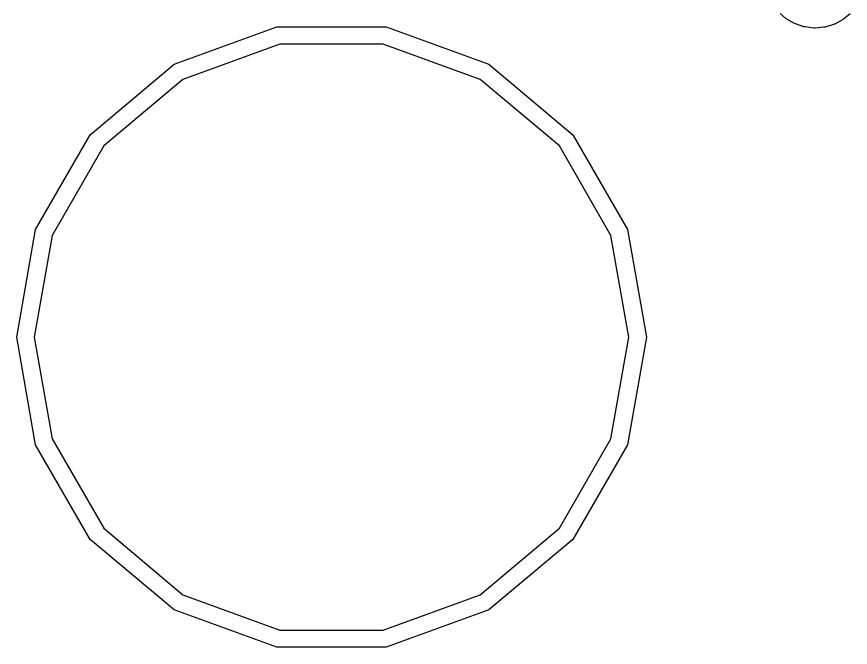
# Model space of a CAD drawing. Extents: x 83 to 195, y -153 to -41.
# Drawn here: x 102.65 to 112.18, y -133.3 to -126.09 of the extents above; entities that cross this region are included whole.
import ezdxf

# ---------------------------------------------------------------- set-up
doc = ezdxf.new("R2010")
doc.units = 0
doc.header["$MEASUREMENT"] = 0
doc.layers.add('BLACK', color=7, linetype='CONTINUOUS')

msp = doc.modelspace()

# ---------------------------------------------------------------- linework, layer by layer
at = {"layer": 'Black'}
for p, q in [((111.445, -126.109), (111.38, -126.054)), ((112.183, -126.055), (112.106, -126.118)), ((111.451, -126.113), (111.445, -126.109)), ((111.457, -126.117), (111.451, -126.113)), ((111.544, -126.166), (111.457, -126.117)), ((111.551, -126.169), (111.544, -126.166)), ((111.557, -126.172), (111.551, -126.169)), ((111.652, -126.203), (111.557, -126.172)), ((111.66, -126.204), (111.652, -126.203)), ((111.991, -126.179), (111.895, -126.207)), ((111.998, -126.175), (111.991, -126.179)), ((112.005, -126.173), (111.998, -126.175)), ((112.093, -126.126), (112.005, -126.173)), ((112.099, -126.122), (112.093, -126.126)), ((112.106, -126.118), (112.099, -126.122)), ((104.451, -126.633), (105.626, -126.206)), ((105.626, -126.206), (106.876, -126.206)), ((106.876, -126.206), (108.051, -126.633)), ((111.667, -126.206), (111.66, -126.204)), ((111.766, -126.218), (111.667, -126.206)), ((111.774, -126.217), (111.766, -126.218)), ((111.781, -126.218), (111.774, -126.217)), ((111.881, -126.209), (111.781, -126.218)), ((111.888, -126.208), (111.881, -126.209)), ((111.895, -126.207), (111.888, -126.208)), ((105.661, -126.403), (104.551, -126.806)), ((106.841, -126.403), (105.661, -126.403)), ((107.951, -126.806), (106.841, -126.403)), ((103.493, -127.437), (104.451, -126.633)), ((108.051, -126.633), (109.009, -127.437)), ((104.551, -126.806), (103.646, -127.565)), ((108.856, -127.565), (107.951, -126.806)), ((102.868, -128.52), (103.493, -127.437)), ((109.009, -127.437), (109.634, -128.52)), ((103.646, -127.565), (103.056, -128.588)), ((109.446, -128.588), (108.856, -127.565)), ((102.651, -129.751), (102.868, -128.52)), ((109.634, -128.52), (109.851, -129.751)), ((103.056, -128.588), (102.851, -129.751)), ((109.651, -129.751), (109.446, -128.588)), ((102.868, -130.982), (102.651, -129.751)), ((102.851, -129.751), (103.056, -130.914)), ((109.446, -130.914), (109.651, -129.751)), ((109.851, -129.751), (109.634, -130.982)), ((103.056, -130.914), (103.646, -131.936)), ((108.856, -131.936), (109.446, -130.914)), ((103.493, -132.065), (102.868, -130.982)), ((109.634, -130.982), (109.009, -132.065)), ((103.646, -131.936), (104.551, -132.695)), ((107.951, -132.695), (108.856, -131.936)), ((104.451, -132.869), (103.493, -132.065)), ((109.009, -132.065), (108.051, -132.869)), ((104.551, -132.695), (105.661, -133.099)), ((106.841, -133.099), (107.951, -132.695)), ((105.626, -133.296), (104.451, -132.869)), ((108.051, -132.869), (106.876, -133.296)), ((105.661, -133.099), (106.841, -133.099)), ((106.876, -133.296), (105.626, -133.296))]:
    msp.add_line(p, q, dxfattribs=at)

doc.saveas('drawing.dxf')
